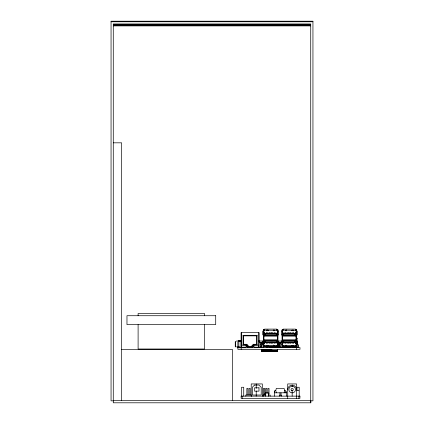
<?xml version="1.0" encoding="UTF-8"?>
<svg xmlns="http://www.w3.org/2000/svg" width="424" height="424" viewBox="0 0 424 424"><rect width="100%" height="100%" fill="white"/><g stroke="black" fill="none" stroke-linecap="round" stroke-linejoin="round"><path stroke-width="0.64" d="M261.322 346.116L261.322 345.173M261.322 344.007L261.322 343.122M263.431 330.598L263.431 330.376A0.557 0.557 0 0 1 263.982 329.824M263.76 330.598L263.982 330.153L277.63 330.376M277.63 345.343L277.63 345.783M277.959 345.343L277.959 345.565A0.557 0.557 0 0 1 277.407 346.116M279.623 346.116L279.623 345.173M279.623 344.007L279.623 343.122M282.061 330.598L282.061 330.376A0.557 0.557 0 0 1 282.612 329.824M282.395 330.598L282.612 330.153L296.259 330.376M296.259 345.343L296.037 345.783L282.612 345.783L282.395 344.86M296.588 345.343L296.588 345.565A0.557 0.557 0 0 1 296.037 346.116M268.058 330.052L268.005 330.821M274.598 330.052L274.551 330.821M286.688 330.052L286.651 330.444M293.228 330.052L293.185 330.487L293.042 330.174A0.53 0.27 0.4 0 0 292.851 330.073M268.026 330.407L267.867 330.174M266.813 345.581L266.977 345.767A0.53 0.265 0 0 0 267.878 345.772L268 345.459L268.095 346.116M274.577 330.36L274.413 330.174A0.53 0.27 0.4 0 0 274.222 330.073M285.442 345.581L285.606 345.767A0.53 0.265 0 0 0 286.507 345.772M291.988 345.581L292.152 345.767A0.53 0.27 0.1 0 0 293.053 345.772L293.17 345.459L293.27 346.116M266.844 330.821L266.977 330.46A0.53 0.27 0 0 1 267.883 330.46M273.385 330.821L273.522 330.46M285.474 330.821L285.606 330.46A0.53 0.27 0 0 1 286.513 330.46L286.635 330.821M292.014 330.821L292.152 330.46A0.53 0.27 0.4 0 1 293.053 330.46L293.18 330.821M286.645 330.789L286.73 330.153M266.839 330.815L266.791 330.052M273.39 330.805L273.337 330.052M285.469 330.815L285.421 330.052M292.009 330.815L291.966 330.052M273.31 346.079L273.379 345.125M285.394 346.079L285.463 345.125L285.606 345.475A0.53 0.265 0 0 0 286.507 345.481M274.545 330.805L274.413 330.46A0.53 0.27 0.4 0 0 273.507 330.455M293.185 330.815L293.276 330.153M276.316 392.81L275.759 390.589L276.316 388.373L284.08 388.373L284.631 390.589L284.08 392.81M286.629 345.459L286.497 345.767M277.402 343.249L277.01 343.525M277.688 343.249L277.354 343.519M296.031 343.249L295.608 343.53M296.318 343.249L295.952 343.525M296.493 339.772L296.493 338.516L297.033 338.129L297.213 344.786M263.76 343.631L264.422 343.541M277.63 342.279L277.068 342.391M296.583 332.321L295.608 332.411L296.016 332.649M296.588 342.279L295.698 342.391M237.398 347.553L237.864 347.224M237.631 347.786L299.98 347.558L299.98 349.334L237.864 349.334L237.864 341.458L241.521 341.458M243.074 344.839L243.63 344.288L243.63 335.856L243.074 335.305L243.074 344.839L246.514 344.839L247.065 344.288L247.065 345.952M243.63 335.856L256.493 335.856L257.05 335.305L257.05 344.839L253.61 344.839L253.054 344.288L253.054 345.952M247.579 346.286L246.514 346.286L247.065 345.73L248.13 345.73L248.13 346.503L247.579 347.06L247.579 346.286L248.13 345.73M264.539 335.458L265.095 334.902L276.294 334.902L276.851 335.458L264.539 335.458L264.539 333.418L276.851 333.418L276.851 335.458M264.539 342.523L265.095 341.967L276.294 341.967L276.851 342.523L264.539 342.523L264.539 340.483L276.851 340.483L276.851 342.523M276.294 334.902L276.294 333.969L276.851 333.418M269.484 347.394L269.15 347.558M276.294 341.967L276.294 341.039L276.851 340.483M283.168 335.458L283.725 334.902L294.929 334.902L295.48 335.458L283.168 335.458L283.168 333.418L295.48 333.418L295.48 335.458M283.168 342.523L283.725 341.967L294.929 341.967L295.48 342.523L283.168 342.523L283.168 340.483L295.48 340.483L295.48 342.523M294.929 334.902L294.929 333.969L295.48 333.418M294.929 341.967L294.929 341.039L295.48 340.483M266.749 346.116L266.834 345.125L266.977 345.475A0.53 0.265 0 0 0 267.878 345.481L268.005 345.12L268.095 345.783M291.919 346.116C290.981 345.03 293.89 345.29 293.27 345.783M273.522 330.174L273.363 330.407M286.497 345.475L286.635 345.12L286.725 346.116M277.269 333.481L276.978 333.561L277.921 333.64M295.846 333.518L296.588 333.661M282.628 332.633A0.53 0.27 89.6 0 1 282.697 332.522L283.057 332.405M264.412 342.38L263.516 342.306M283.057 342.375L282.146 342.306M264.078 343.546L263.516 343.604M277.301 342.369L277.921 342.301M268.874 351.199L268.885 350.86M277.492 345.767L263.871 345.756L263.76 347.558M283.057 333.566L282.416 333.64L282.395 334.361M283.025 343.546L282.146 343.604M277.921 332.326L276.978 332.411L277.386 332.649M263.516 333.63L264.428 333.566L264.12 333.481M282.146 333.63L282.517 333.518M277.423 332.379L277.672 332.649M296.053 332.379L296.302 332.649M268.885 350.245L269.097 349.334M111.056 21.778L312.944 21.778M113.277 24.348L310.723 24.348M113.277 24.926L310.723 24.926M113.277 25.504L310.723 25.504M113.277 25.891L310.723 25.891M113.277 142.824L121.646 142.824L121.646 400.579M264.751 329.824L263.431 329.824L263.431 331.128M276.639 329.824L277.959 329.824L277.959 331.128M283.38 329.824L282.061 329.824L282.061 331.128M295.268 329.824L296.588 329.824L296.588 331.128M263.76 331.096L262.71 331.096L262.71 334.87L263.76 334.87L263.76 341.055L258.576 341.013M277.635 331.096L278.679 331.096L278.679 334.87L277.635 334.87L277.63 341.055L282.389 341.071M282.389 331.096L281.34 331.096L281.34 334.87L282.389 334.87M296.265 331.096L297.309 331.096L297.309 334.87L296.265 334.87M264.539 333.418L265.095 333.969L276.294 333.969M283.168 333.418L283.725 333.969L294.929 333.969M243.074 335.305L257.05 335.305M263.871 336.137L277.519 336.137M282.501 336.137L296.259 336.137M296.493 338.516L297.213 338.516M263.871 339.804L277.519 339.804M282.501 339.804L296.259 339.804M237.7 340.795L241.378 340.795M263.431 340.875L263.76 340.848M282.061 340.848L282.395 340.875M238.193 341.013L241.521 341.013M264.539 340.483L265.095 341.039L276.294 341.039M283.168 340.483L283.725 341.039L294.929 341.039M296.265 341.071L297.309 341.071L297.309 344.839L296.265 344.839M238.86 341.569L241.076 341.569M278.552 342.348L281.345 342.348M261.158 343.679L262.043 343.679M279.458 343.679L280.344 343.679M243.63 344.288L247.065 344.288M253.054 344.288L256.493 344.288L257.05 344.839M296.853 344.786L298.257 344.786L298.257 347.558M282.389 344.839L281.34 344.839L281.345 341.013M251.994 345.73L253.054 345.73L253.61 346.286L252.545 346.286L251.994 345.73L251.994 346.503L252.545 347.06L252.545 346.286M282.501 345.756L282.395 347.558M263.431 346.116L277.959 346.116M282.061 346.116L296.588 346.116M276.819 346.419L279.522 346.503L276.819 346.503M247.664 346.503L251.994 346.503M239.793 347.007L236.751 346.949L236.751 346.631M247.579 347.06L252.545 347.06M289.995 347.081L276.686 347.081L276.686 347.558M293.18 347.071L294.887 347.071L294.887 347.558M261.486 347.118L260.601 347.118L260.601 342.348M271.344 347.118L271.62 347.118M271.895 347.118L272.176 347.118M274.948 347.118L274.667 347.558L274.694 346.599M277.996 347.118L278.276 347.505M279.522 347.118L279.692 347.505M288.468 347.192L289.163 347.192M239.417 347.283L241.076 347.283M269.627 347.394L279.58 347.394M270.231 347.505L270.512 347.505M270.788 347.505L271.063 347.505M271.344 347.505L271.62 347.505M271.895 347.505L272.176 347.505M272.452 347.505L272.727 347.505M273.008 347.505L273.284 347.505M273.56 347.505L273.84 347.505M274.667 347.505L274.948 347.505M275.224 347.505L275.499 347.505M275.78 347.505L276.056 347.505M276.331 347.505L276.612 347.505M276.888 347.505L277.164 347.118L276.888 347.558M121.646 349.556L232.569 349.556L232.569 400.579M265.048 349.498L266.378 349.498M270.263 349.498L271.593 349.498M265.048 349.779L266.378 349.779M270.263 349.779L271.593 349.779M262.795 349.911L264.2 349.911M266.087 349.911L269.235 349.911M262.679 350.144L263.193 350.144M265.747 350.144L269.717 350.144M267.544 349.334L267.544 350.245L269.097 350.245M263.871 350.643L263.574 350.643L263.797 349.334M265.048 350.754L266.378 350.754M270.263 350.754L271.593 350.754M275.134 350.966L273.591 351.03M262.822 351.083L263.373 351.072M272.579 351.104L273.136 351.083M274.036 351.141L275.256 351.141M275.955 351.072L277.116 351.104M287.721 389.9L287.875 388.4A4.436 4.436 0 0 1 296 387.335L296.593 389.55M275.759 390.589L274.651 390.589L274.651 392.81L286.105 392.81L286.105 391.702L286.576 391.702L286.576 396.138M284.631 390.589L285.744 390.589L285.744 392.81M297.176 390.589L298.841 390.589M274.651 391.702L274.376 391.702L274.376 396.138M264.618 393.917L265.731 393.917M268.758 393.917L269.055 393.917M265.933 395.025L262.991 395.025L262.991 396.138M268.35 395.025L270.168 395.025L270.168 396.138M113.277 400.579L310.834 400.579L310.834 402.8L113.277 402.8L113.277 23.961L310.723 23.961L310.723 402.8M113.706 400.839L111.056 400.839L111.056 21.2L312.944 21.2L312.944 400.839L310.294 400.839M282.596 332.379L282.411 332.538A0.53 0.27 89.6 0 0 282.342 332.633M263.966 332.379L263.834 332.485A0.53 0.27 89.6 0 0 263.712 332.633M283.041 333.561L282.75 333.481M264.428 343.535L263.988 343.249M283.052 332.395L282.146 332.337M295.623 343.546L296.588 343.631M276.994 343.546L277.921 343.61M263.516 332.337L264.428 332.405L264.067 332.538A0.53 0.27 89.6 0 0 263.998 332.633M282.718 343.53L282.331 343.249M264.088 343.53L263.702 343.249M283.057 343.535L282.617 343.249M263.85 345.74L263.76 344.86L262.71 344.839L262.71 341.071M267.867 330.46L268 330.805M273.522 345.767L273.39 345.459M238.781 340.795L239.141 341.103A1.664 1.664 0 0 1 240.111 340.795M274.641 346.116C275.128 344.097 273.777 346.556 273.385 345.12M286.624 330.46L286.497 330.174A0.53 0.27 0 0 0 286.311 330.068M291.993 330.407L292.152 330.174A0.53 0.27 0.4 0 1 292.337 330.068M266.823 330.407L266.977 330.174A0.53 0.27 0 0 1 267.168 330.068M274.572 345.581L274.413 345.767A0.53 0.27 0.1 0 1 273.512 345.772M299.196 396.138L299.196 387.26L296.975 387.26L296.975 390.43M298.894 396.138L298.894 398.353M297.929 344.786L297.929 347.558M297.706 347.558L297.706 347.071L296 347.071L296 347.558M296.652 347.558L296.652 349.334M296.593 398.353L296.593 383.937L287.721 383.937L287.721 398.353M296.588 334.886L296.588 341.055M296.588 344.813L296.588 347.558M296.259 329.824L296.259 332.549M296.259 347.558L296.127 333.614L296.148 346.116M296.148 329.824L296.148 332.549M295.777 345.894L295.777 347.558M295.48 330.153L295.48 329.104L283.168 329.104L283.168 330.153M295.48 345.788L295.48 346.837L283.168 346.837L283.168 345.788M295.443 345.894L295.443 347.558M295.109 346.45L295.109 347.558M293.874 333.418L293.874 332.861L292.544 332.861L292.544 333.418M293.874 342.523L293.874 343.08L292.544 343.08L292.544 342.523M293.774 332.951L293.774 333.471M293.752 342.359L293.752 342.99M293.323 346.599L293.323 347.558M293.127 346.599L293.127 347.558M292.936 346.599L292.936 347.558M292.793 346.599L292.793 347.558M292.74 346.599L292.74 347.558M292.666 332.951L292.666 333.471M292.639 342.359L292.639 342.99M292.624 346.45L292.624 347.558M292.157 385.114L292.157 386.238M292.157 390.658L292.157 396.138M291.097 333.418L291.097 332.861L289.767 332.861L289.767 333.418M291.097 342.189L291.097 343.08L289.767 343.08L289.767 342.189M291.002 332.861L291.002 333.471M290.975 342.359L290.975 343.08M290.811 346.599L290.811 347.558M290.758 346.599L290.758 347.558M290.615 346.599L290.615 347.558M290.424 346.599L290.424 347.558M290.228 346.599L290.228 347.558M290.085 346.599L290.085 347.558M290.037 346.599L289.995 347.558M289.889 332.861L289.889 333.471M289.868 342.359L289.868 343.08M288.882 333.418L288.882 332.861L287.551 332.861L287.551 333.418M288.882 342.523L288.882 343.08L287.551 343.08L287.551 342.523M288.781 332.951L288.781 333.471M288.76 342.359L288.76 342.99M288.617 346.599L288.564 347.558M288.421 346.599L288.421 347.558M288.225 346.599L288.225 347.558M288.034 346.599L288.034 347.558M287.891 346.599L287.891 347.558M287.838 346.599L287.838 347.558M287.673 332.951L287.673 333.471M287.652 342.359L287.652 342.99M286.11 333.418L286.11 332.861L284.774 332.861L284.774 333.418M286.11 342.189L286.11 343.08L284.774 343.08L284.774 342.523M286.009 332.951L286.009 333.471M285.988 342.359L285.988 343.08M285.909 346.599L285.909 347.558M285.856 346.599L285.856 347.558M285.712 346.599L285.712 347.558M285.522 346.599L285.522 347.558M285.326 346.599L285.326 347.558M285.129 346.599L285.129 347.558M284.901 332.951L284.901 333.471M284.875 342.359L284.875 342.99M283.725 333.969L283.725 334.902M283.725 341.039L283.725 341.967M282.501 329.824L282.522 332.352L282.395 331.605M282.501 333.609L282.501 346.116M282.395 329.824L282.395 330.153M282.395 330.376L282.395 331.08M282.395 334.886L282.395 341.055M282.395 341.574L282.395 344.336M282.061 334.886L282.061 341.055M282.061 344.813L282.061 347.558M281.589 396.138L281.589 395.184L279.368 395.184L279.368 396.138M281.027 392.81L281.027 395.184M280.344 342.348L280.344 347.558M279.93 392.81L279.93 395.184M279.458 342.348L279.522 347.394M279.432 346.419L279.432 347.394M278.902 342.348L278.902 346.519M278.828 347.505L278.828 347.118L278.552 347.505M278.679 341.071L278.679 344.839L277.635 344.839L277.63 347.558M277.959 334.886L277.959 341.055M277.959 344.813L277.959 347.558M277.72 347.505L277.72 347.118L277.444 347.505M277.63 329.824L277.63 331.08M277.63 331.605L277.545 332.347L277.519 329.824M277.63 334.361L277.545 333.624L277.519 346.116M277.63 341.574L277.63 344.336M277.683 349.334L277.683 351.199L261.486 351.199L261.486 349.334M277.519 349.334L277.519 351.03L261.544 351.199M277.46 349.334L277.46 351.03M277.238 349.911L277.238 351.03M277.116 351.199L277.116 350.902L275.955 350.902L275.955 351.199M276.851 330.153L276.851 329.104L264.539 329.104L264.539 330.153M276.851 345.788L276.851 346.837L264.539 346.837L264.539 345.788M276.612 347.558L276.612 347.118L276.331 347.558M276.056 347.558L276.056 347.118L275.78 347.558M275.499 347.558L275.499 347.118L275.224 347.558M275.42 350.855L275.42 351.199M275.245 333.418L275.245 332.861L273.915 332.861L273.915 333.418M275.245 342.523L275.245 343.08L273.915 343.08L273.915 342.523M275.144 332.951L275.144 333.471M275.134 350.855L275.176 351.199M275.123 342.359L275.123 342.99M274.89 346.599L274.948 347.558M274.837 346.599L274.837 347.558M274.837 351.199L274.837 350.887L262.642 350.876L262.636 351.199M274.498 346.599L274.498 347.558M274.307 346.599L274.307 347.558M274.036 332.951L274.036 333.471M274.01 342.359L274.01 342.99M273.84 347.558L273.84 347.118L273.56 347.558M273.284 347.558L273.284 347.118L273.008 347.558M273.136 351.199L273.136 350.902L272.579 351.199M272.727 347.558L272.727 347.118L272.452 347.558M272.468 333.418L272.468 332.861L271.137 332.861L271.137 333.418M272.468 342.189L272.468 343.08L271.137 343.08L271.137 342.189M272.372 332.861L272.372 333.471M272.346 342.359L272.346 343.08M272.129 346.599L272.181 347.558M271.985 346.599L271.985 347.558M271.795 346.599L271.795 347.558M271.816 349.334L271.805 351.199M271.599 346.599L271.599 347.558M271.593 349.334L271.593 351.199M271.259 332.861L271.259 333.471M271.238 342.359L271.238 343.08M271.063 347.558L271.063 347.118L270.788 347.558M270.512 347.558L270.512 347.118L270.231 347.558M270.252 333.418L270.252 332.861L268.922 332.861L268.922 333.418M270.252 342.523L270.252 343.08L268.922 343.08L268.922 342.523M270.263 349.334L270.252 351.199M270.152 332.951L270.152 333.471M270.13 342.359L270.13 342.99M270.04 349.334L270.04 351.199M269.987 346.599L269.934 347.558M269.791 346.599L269.791 347.558M269.595 346.599L269.595 347.558M269.404 346.599L269.404 347.558M269.261 346.599L269.261 347.558M269.044 332.861L269.044 333.471M269.023 342.359L269.023 342.99M269.017 393.817L269.017 388.373L267.91 388.373L267.91 393.212M268.885 350.431L268.885 350.023L267.767 350.023L267.767 350.431M268.62 396.276L268.62 392.947L265.292 392.947L265.292 396.276M267.809 351.03L267.767 350.86M267.48 333.418L267.48 332.861L266.145 332.861L266.145 333.418M267.48 342.523L267.48 343.08L266.145 343.08L266.145 342.523M267.38 332.951L267.38 333.471M267.358 342.359L267.358 342.99M267.083 346.599L267.083 347.558M266.892 346.599L266.892 347.558M266.802 393.212L266.802 388.373L265.689 388.373L265.689 393.212M266.696 346.599L266.696 347.558M266.601 349.334L266.601 351.199M266.5 346.599L266.553 347.558M266.378 349.334L266.378 351.199M266.267 332.951L266.267 333.471M266.246 342.359L266.246 342.99M265.095 333.969L265.095 334.902M265.095 341.039L265.095 341.967M265.048 349.334L265.037 351.199M264.825 349.334L264.825 351.199M264.581 395.025L264.581 388.373L263.474 388.373L263.511 396.138M263.871 329.824L263.892 332.352L263.76 331.605M263.871 346.116L263.871 333.609L263.76 334.361M263.871 349.911L263.871 351.03M263.76 329.824L263.76 330.153M263.76 330.376L263.76 331.08M263.76 341.574L263.76 344.336M263.431 334.886L263.431 341.055M263.431 344.813L263.431 347.558M263.373 351.199L262.822 350.902L262.822 351.199M263.039 341.013L263.039 342.348L259.493 342.348L259.493 341.235M262.944 349.334L262.944 349.911M262.578 349.334L262.551 351.199M262.313 396.138L262.313 383.937L251.22 383.937L251.22 396.138M262.043 342.348L262.043 347.558M261.158 342.348L261.158 347.118M259.716 341.013L259.716 342.348M258.979 347.558L258.979 332.586L241.145 332.586L241.187 349.334M258.868 332.586L258.868 347.558M256.493 335.856L256.493 344.288M256.213 383.937L256.213 388.432M256.213 390.997L256.213 396.138M253.61 344.839L253.61 346.286M251.347 396.138L251.347 395.025L245.798 395.025L245.798 396.138M250.192 395.025L250.192 388.373L249.079 388.373L249.079 395.025M247.971 395.025L247.971 388.373L246.863 388.373L246.863 395.025M246.514 344.839L246.514 346.286M243.731 396.138L243.731 387.26L241.516 387.26L241.516 396.138M242.162 396.138L242.162 398.353M241.256 332.586L241.256 347.558M241.076 341.458L241.076 347.558M239.417 347.007L239.417 347.558M238.86 341.458L238.86 347.007M238.463 346.949L238.463 347.558M236.751 340.801L236.751 341.484M235.532 341.458L235.532 347.007M235.256 341.733L235.256 346.726M204.58 315.726L204.58 313.506L138.107 313.506L138.107 315.726M204.58 324.599L204.58 349.005L138.107 349.005L138.107 324.599M273.507 330.169A0.53 0.27 0.4 0 1 273.708 330.068M277.407 329.824A0.557 0.557 0 0 1 277.959 330.376M263.982 346.116A0.557 0.557 0 0 1 263.431 345.565M267.682 330.068A0.53 0.27 0 0 1 267.883 330.169M296.037 329.824A0.557 0.557 0 0 1 296.588 330.376M282.612 346.116A0.557 0.557 0 0 1 282.061 345.565M278.743 344.171A0.557 0.557 0 0 1 278.902 344.564M260.527 344.288A0.557 0.557 0 0 1 260.601 344.564M261.433 346.933A0.557 0.557 0 0 1 260.601 346.45M254.548 385.045L252.333 387.26L252.333 395.025L261.205 395.025L261.205 387.26L258.985 385.045L254.548 385.045M292.274 386.227L291.41 386.306A3.328 3.328 0 0 0 292.046 392.878L292.91 392.794A3.328 3.328 0 0 0 295.486 389.667L295.401 388.803A3.328 3.328 0 0 0 292.274 386.227M215.715 315.726L126.972 315.726L126.972 324.599L215.715 324.599L215.715 315.726M263.76 335.061L263.431 335.061L263.76 335.093M282.395 335.061L282.061 335.061L282.395 335.093M246.121 345.231L241.643 345.231L241.643 347.171L246.121 347.171L246.121 345.231M258.481 345.231L253.997 345.231L253.997 347.171L258.481 347.171L258.481 345.231M258.985 387.817L254.548 387.817L254.548 391.145L258.985 391.145L258.985 387.817M299.922 396.138L241.134 396.138L241.134 398.353L299.922 398.353L299.922 396.138M293.519 347.558L293.519 346.599L293.466 347.558M274.164 347.558L274.164 346.599L274.111 347.558M271.455 347.558L271.455 346.599L271.408 347.558M267.279 347.558L267.279 346.599L267.226 347.558M261.709 351.03L261.709 349.334L261.656 351.03M291.606 390.509A1.108 1.108 0 0 0 293.27 389.55A1.108 1.108 0 0 0 291.606 388.591A1.108 1.108 0 0 0 291.606 390.509"/></g></svg>
